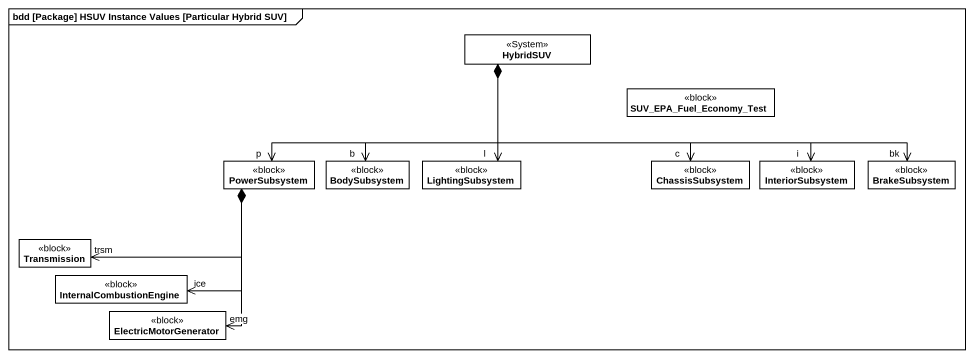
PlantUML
@startuml
mainframe bdd [Package] HSUV Instance Values [Particular Hybrid SUV]
hide circle
hide empty members
class HybridSUV <<System>> #FFFFFF
class SUV_EPA_Fuel_Economy_Test <<block>> #FFFFFF
class PowerSubsystem <<block>> #FFFFFF
class BodySubsystem <<block>> #FFFFFF
class LightingSubsystem <<block>> #FFFFFF
class ChassisSubsystem <<block>> #FFFFFF
class InteriorSubsystem <<block>> #FFFFFF
class BrakeSubsystem <<block>> #FFFFFF
class Transmission <<block>> #FFFFFF
class InternalCombustionEngine <<block>> #FFFFFF
class ElectricMotorGenerator <<block>> #FFFFFF
HybridSUV *-left-> "p" PowerSubsystem
HybridSUV *--> "b" BodySubsystem
HybridSUV *--> "l" LightingSubsystem
HybridSUV *--> "c" ChassisSubsystem
HybridSUV *-right-> "i" InteriorSubsystem
HybridSUV *-right-> "bk" BrakeSubsystem
PowerSubsystem *-left-> "trsm" Transmission
PowerSubsystem *--> "ice" InternalCombustionEngine
PowerSubsystem *--> "emg" ElectricMotorGenerator
@enduml
